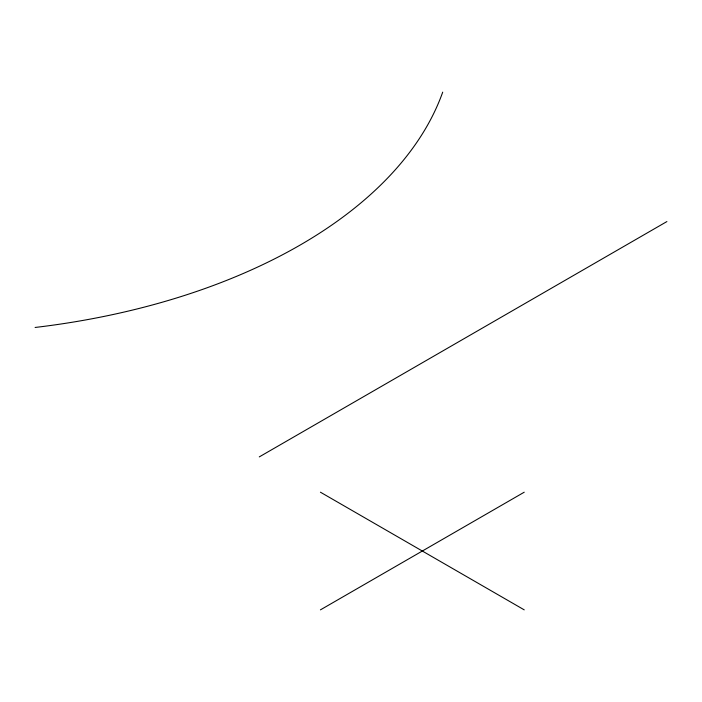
<?xml version="1.0" encoding="UTF-8"?>
<svg xmlns="http://www.w3.org/2000/svg" width="702" height="702" viewBox="0 0 702 702"><rect width="100%" height="100%" fill="white"/><g stroke="black" fill="none" stroke-linecap="round" stroke-linejoin="round"><path stroke-width="1.05" d="M259.284 456.897L666.9 221.569M320.428 609.862L524.236 492.199M320.428 492.199L524.236 609.862M442.716 92.137A523.613 302.299 0 0 1 35.1 327.465"/></g></svg>
